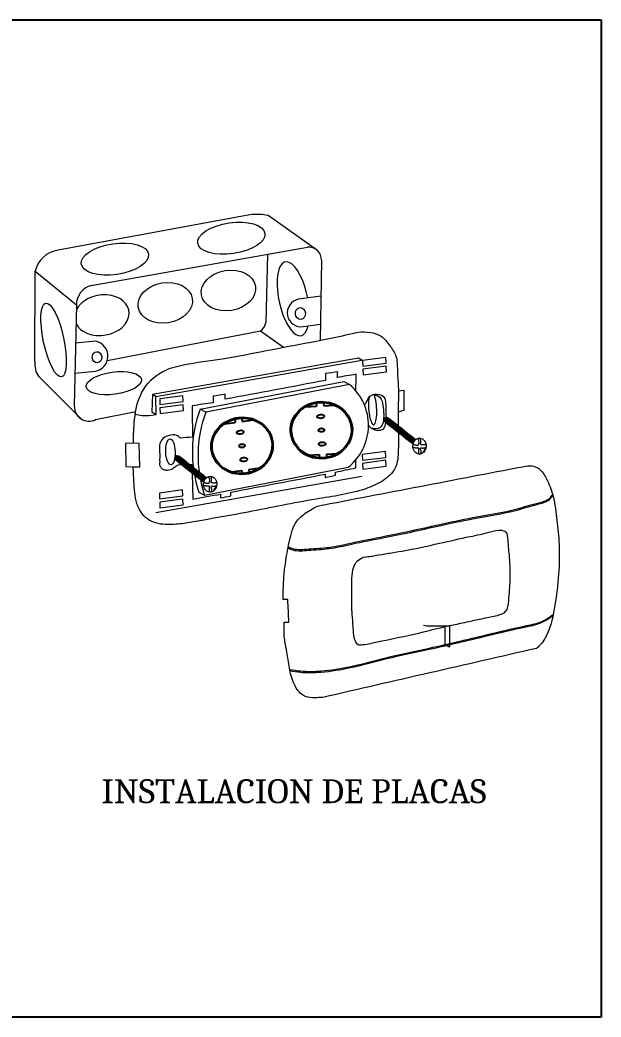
# Model space of a CAD drawing. Header units: inches. Extents: x 1693 to 10990, y 1878 to 5055.
# Drawn here: x 10645.11 to 10674.11, y 4491.38 to 4541.16 of the extents above; entities that cross this region are included whole.
import ezdxf

# ---------------------------------------------------------------- set-up
doc = ezdxf.new("R2010")
doc.units = ezdxf.units.IN
doc.layers.add('00 LEYENDA', color=3, linetype='Continuous', lineweight=9)
doc.layers.add('DETALLE2', color=1, linetype='Continuous', lineweight=5)
doc.layers.add('DETALLE', color=3, linetype='Continuous')
doc.styles.add('MtXpl_Cambria', font='Cambria.ttf')

msp = doc.modelspace()

# ---------------------------------------------------------------- linework, layer by layer
at = {"color": 10}
for p, q in [((10659.369, 4521.848), (10659.906, 4521.877)), ((10659.897, 4522.037), (10659.906, 4521.877)), ((10660.258, 4522.058), (10660.267, 4521.897)), ((10660.267, 4521.897), (10660.809, 4521.927)), ((10655.825, 4521.229), (10655.847, 4521.07)), ((10656.183, 4521.278), (10656.205, 4521.119)), ((10656.205, 4521.119), (10656.743, 4521.193)), ((10655.314, 4520.997), (10655.847, 4521.07)), ((10659.513, 4519.43), (10660.038, 4519.459)), ((10660.038, 4519.459), (10660.047, 4519.304)), ((10660.399, 4519.478), (10660.931, 4519.507)), ((10660.399, 4519.478), (10660.408, 4519.323)), ((10655.655, 4518.599), (10656.176, 4518.67)), ((10656.176, 4518.67), (10656.197, 4518.517)), ((10656.534, 4518.719), (10657.062, 4518.792)), ((10656.534, 4518.719), (10656.555, 4518.566))]:
    msp.add_line(p, q, dxfattribs=at)
for centre, major_axis, ratio in [((10660.155, 4520.681), (1.543, 0.051), 0.922776), ((10660.155, 4520.681), (1.496, 0.079), 0.920647), ((10656.193, 4519.898), (1.534, 0.177), 0.922776), ((10656.193, 4519.898), (1.484, 0.201), 0.920647), ((10660.115, 4521.364), (0.173, 0.009), 0.556335), ((10656.097, 4520.575), (0.172, 0.024), 0.556335), ((10660.155, 4520.681), (0.14, 0.008), 0.651969), ((10656.193, 4519.898), (0.138, 0.019), 0.651969), ((10660.19, 4519.992), (0.173, 0.009), 0.556335), ((10656.284, 4519.214), (0.172, 0.024), 0.556335)]:
    msp.add_ellipse(centre, major_axis=major_axis, ratio=ratio, dxfattribs=at)
at = {"layer": 'DETALLE', "ltscale": 5}
for p, q in [((10568.316, 4541.161), (10674.105, 4541.161)), ((10674.105, 4541.161), (10674.105, 4491.379)), ((10674.105, 4491.379), (10568.316, 4491.379))]:
    msp.add_line(p, q, dxfattribs=at)
at = {"layer": 'DETALLE2'}
for p, q in [((10656.578, 4531.426), (10647.02, 4529.668)), ((10659.949, 4529.648), (10657.502, 4531.392)), ((10648.672, 4527.903), (10659.459, 4529.824)), ((10657.466, 4529.469), (10657.376, 4526.063)), ((10660.15, 4529.166), (10660.092, 4525.162)), ((10645.85, 4524.111), (10645.866, 4528.617)), ((10645.866, 4528.617), (10647.925, 4526.932)), ((10647.925, 4526.932), (10647.822, 4521.887)), ((10649.464, 4524.154), (10657.109, 4525.645)), ((10657.109, 4525.645), (10658.267, 4524.82)), ((10662.005, 4524.268), (10651.719, 4522.454)), ((10651.89, 4522.367), (10662.176, 4524.18)), ((10662.176, 4524.18), (10662.005, 4524.268)), ((10663.361, 4524.31), (10662.201, 4524.157)), ((10662.201, 4524.157), (10662.211, 4523.876)), ((10663.376, 4524.024), (10663.361, 4524.31)), ((10662.211, 4523.876), (10663.376, 4524.024)), ((10663.382, 4523.875), (10662.222, 4523.722)), ((10662.222, 4523.722), (10662.232, 4523.44)), ((10663.397, 4523.588), (10663.382, 4523.875)), ((10648.161, 4521.243), (10646.03, 4523.37)), ((10662.232, 4523.44), (10663.397, 4523.588)), ((10654.103, 4521.73), (10661.271, 4523.115)), ((10661.552, 4522.965), (10654.384, 4521.579)), ((10661.271, 4523.115), (10661.552, 4522.965)), ((10663.997, 4522.634), (10663.989, 4521.599)), ((10664.285, 4522.657), (10663.997, 4522.634)), ((10664.285, 4521.679), (10664.285, 4522.657)), ((10651.719, 4522.454), (10651.699, 4521.592)), ((10651.89, 4522.367), (10651.719, 4522.454)), ((10651.902, 4521.462), (10651.89, 4522.367)), ((10653.243, 4522.393), (10652.083, 4522.241)), ((10652.083, 4522.241), (10652.092, 4521.959)), ((10653.257, 4522.107), (10653.243, 4522.393)), ((10652.092, 4521.959), (10653.257, 4522.107)), ((10653.257, 4521.94), (10652.097, 4521.787)), ((10652.097, 4521.787), (10652.107, 4521.506)), ((10652.107, 4521.506), (10653.272, 4521.654)), ((10653.272, 4521.654), (10653.257, 4521.94)), ((10654.384, 4521.579), (10654.103, 4521.73)), ((10663.989, 4521.599), (10664.285, 4521.679)), ((10648.888, 4521.208), (10650.885, 4521.615)), ((10651.549, 4521.415), (10651.902, 4521.462)), ((10651.699, 4521.592), (10651.902, 4521.462)), ((10650.768, 4520.03), (10650.382, 4520.01)), ((10650.382, 4520.01), (10650.389, 4518.873)), ((10651.059, 4520.018), (10650.768, 4520.03)), ((10651.088, 4518.844), (10651.059, 4520.018)), ((10663.346, 4519.61), (10662.186, 4519.457)), ((10662.186, 4519.457), (10662.195, 4519.176)), ((10662.195, 4519.176), (10663.36, 4519.323)), ((10663.367, 4519.175), (10662.207, 4519.022)), ((10663.36, 4519.323), (10663.346, 4519.61)), ((10663.381, 4518.888), (10663.367, 4519.175)), ((10650.389, 4518.873), (10650.76, 4518.857)), ((10650.76, 4518.857), (10651.088, 4518.844)), ((10654.317, 4517.44), (10661.485, 4518.825)), ((10662.207, 4519.022), (10662.216, 4518.74)), ((10662.216, 4518.74), (10663.381, 4518.888)), ((10651.888, 4516.572), (10662.174, 4518.386)), ((10653.228, 4517.693), (10652.067, 4517.541)), ((10653.242, 4517.407), (10653.228, 4517.693)), ((10652.067, 4517.541), (10652.077, 4517.259)), ((10652.077, 4517.259), (10653.242, 4517.407)), ((10653.242, 4517.24), (10652.082, 4517.087)), ((10653.256, 4516.954), (10653.242, 4517.24)), ((10654.036, 4517.59), (10654.317, 4517.44)), ((10652.082, 4517.087), (10652.091, 4516.806)), ((10652.091, 4516.806), (10653.256, 4516.954)), ((10665.818, 4510.909), (10666.536, 4510.914)), ((10666.333, 4509.949), (10666.326, 4510.913)), ((10666.536, 4510.914), (10666.547, 4509.84)), ((10666.547, 4509.84), (10666.333, 4509.949))]:
    msp.add_line(p, q, dxfattribs=at)
at = {"layer": 'DETALLE2', "color": 0}
for p, q in [((10660.124, 4527.367), (10659.139, 4527.233)), ((10659.119, 4525.839), (10660.104, 4525.973)), ((10648.897, 4525.121), (10647.886, 4525.022)), ((10647.856, 4523.521), (10648.866, 4523.62))]:
    msp.add_line(p, q, dxfattribs=at)
at = {"layer": 'DETALLE2'}
for centre, radius, start, end in [((10656.949, 4528.92), 2.533, 77.4052, 98.4323), ((10647.223, 4528.286), 1.397, 98.3851, 166.3132), ((10659.504, 4529.18), 0.646, 358.8019, 94.026), ((10648.924, 4526.937), 0.999, 104.5838, 180.243), ((10656.83, 4526.117), 0.549, 300.5143, 354.3261), ((10647.091, 4524.02), 1.245, 175.8288, 211.5108), ((10659.829, 4520.923), 2.672, 308.2891, 49.839), ((10648.555, 4521.862), 0.733, 177.9986, 296.976), ((10659.898, 4519.565), 6.185, 159.5134, 198.6147), ((10651.368, 4523.15), 1.744, 253.1847, 275.9559), ((10660.179, 4519.415), 6.185, 159.5134, 198.6147), ((10665.652, 4513.356), 2.452, 260.5264, 273.8822)]:
    msp.add_arc(centre, radius, start, end, dxfattribs=at)
at = {"layer": 'DETALLE2', "color": 0}
for centre, radius, start, end in [((10659.146, 4526.536), 0.697, 90.6134, 267.7213), ((10648.731, 4524.373), 0.766, 280.2041, 77.4568), ((10664.749, 4520.074), 0.279, 347.3666, 42.4398), ((10654.304, 4518.172), 0.279, 347.3666, 42.4398)]:
    msp.add_arc(centre, radius, start, end, dxfattribs=at)
at = {"layer": 'DETALLE2'}
for centre, major_axis, ratio in [((10655.658, 4530.262), (-1.678, -0.245), 0.455442), ((10649.849, 4529.221), (-1.678, -0.245), 0.455442), ((10655.515, 4527.652), (-1.35, -0.219), 0.737252), ((10652.358, 4527.036), (-1.35, -0.219), 0.737252), ((10646.79, 4525.183), (0.398, -1.843), 0.269278), ((10649.792, 4523.026), (-1.379, -0.187), 0.400849), ((10652.619, 4519.599), (0.023, -0.642), 0.366342)]:
    msp.add_ellipse(centre, major_axis=major_axis, ratio=ratio, dxfattribs=at)
for centre, major_axis, ratio, start_param, end_param in [((10658.745, 4527.239), (0.398, -1.843), 0.379944, 1.509685, 6.954287), ((10649.201, 4526.421), (-1.35, -0.219), 0.737252, 0.193106, 5.821078), ((10662.708, 4521.779), (0.052, -0.829), 0.239128, 3.966631, 8.783242)]:
    msp.add_ellipse(centre, major_axis=major_axis, ratio=ratio, start_param=start_param, end_param=end_param, dxfattribs=at)
at = {"layer": 'DETALLE2', "color": 0}
for centre, major_axis, ratio in [((10659.103, 4526.505), (0.024, -0.294), 0.843224), ((10648.955, 4524.321), (0.018, -0.278), 0.87017), ((10665.048, 4519.883), (-0.023, -0.398), 0.834321), ((10654.604, 4517.981), (-0.023, -0.398), 0.834321)]:
    msp.add_ellipse(centre, major_axis=major_axis, ratio=ratio, dxfattribs=at)
for centre, start_param, end_param in [((10663.594, 4521.043), 4.027251, 4.299181), ((10663.62, 4521.023), 3.965305, 4.452605), ((10663.646, 4521.003), 3.899586, 4.556027), ((10663.671, 4520.983), 3.816516, 4.556027), ((10663.697, 4520.963), 3.816516, 4.556027), ((10663.722, 4520.942), 3.816516, 4.556027), ((10663.748, 4520.922), 3.816516, 4.556027), ((10663.773, 4520.902), 3.816516, 4.556027), ((10663.799, 4520.882), 3.816516, 4.556027), ((10663.824, 4520.862), 3.816516, 4.556027), ((10663.85, 4520.841), 3.816516, 4.556027), ((10663.875, 4520.821), 3.816516, 4.556027), ((10663.901, 4520.801), 3.816516, 4.556027), ((10663.926, 4520.781), 3.816516, 4.556027), ((10663.952, 4520.761), 3.816516, 4.556027), ((10663.978, 4520.74), 3.816516, 4.556027), ((10664.003, 4520.72), 3.816516, 4.556027), ((10664.029, 4520.7), 3.816516, 4.556027), ((10664.054, 4520.68), 3.816516, 4.556027), ((10664.08, 4520.659), 3.816516, 4.556027), ((10664.105, 4520.639), 3.816516, 4.556027), ((10664.131, 4520.619), 3.816516, 4.556027), ((10664.156, 4520.599), 3.816516, 4.556027), ((10664.182, 4520.579), 3.816516, 4.556027), ((10664.207, 4520.558), 3.816516, 4.556027), ((10664.233, 4520.538), 3.816516, 4.556027), ((10664.258, 4520.518), 3.816516, 4.556027), ((10664.284, 4520.498), 3.816516, 4.556027), ((10664.31, 4520.478), 3.816516, 4.556027), ((10664.335, 4520.457), 3.816516, 4.556027), ((10664.361, 4520.437), 3.816516, 4.556027), ((10664.386, 4520.417), 3.816516, 4.556027), ((10664.412, 4520.397), 3.816516, 4.556027), ((10664.437, 4520.377), 3.816516, 4.556027), ((10664.463, 4520.356), 3.816516, 4.556027), ((10664.488, 4520.336), 3.816516, 4.556027), ((10664.514, 4520.316), 3.816516, 4.556027), ((10664.539, 4520.296), 3.816516, 4.556027), ((10664.565, 4520.276), 3.816516, 4.556027), ((10664.59, 4520.255), 3.816516, 4.556027), ((10664.616, 4520.235), 3.816516, 4.556027), ((10664.641, 4520.215), 3.816516, 4.556027), ((10664.667, 4520.195), 3.816516, 4.556027), ((10664.693, 4520.175), 3.816516, 4.556027), ((10664.718, 4520.154), 3.816516, 4.556027), ((10664.744, 4520.134), 3.816516, 4.556027), ((10664.769, 4520.114), 3.816516, 4.556027), ((10664.795, 4520.094), 3.816516, 4.556027), ((10664.82, 4520.074), 3.816516, 4.556027), ((10664.846, 4520.053), 3.816516, 4.556027), ((10664.871, 4520.033), 3.816516, 4.556027), ((10664.897, 4520.013), 3.816516, 4.556027), ((10664.922, 4519.993), 3.816516, 4.556027), ((10664.948, 4519.973), 3.816516, 4.556027), ((10664.973, 4519.952), 3.816516, 4.556027), ((10664.999, 4519.932), 3.816516, 4.556027), ((10665.025, 4519.912), 3.816516, 4.556027), ((10665.025, 4519.912), 6.952284, 7.691796), ((10653.15, 4519.141), 4.027251, 4.299181), ((10653.176, 4519.121), 3.965305, 4.452605), ((10653.201, 4519.101), 3.899586, 4.556027), ((10653.227, 4519.08), 3.829307, 4.556027), ((10653.252, 4519.06), 3.816516, 4.556027), ((10653.278, 4519.04), 3.816516, 4.556027), ((10653.303, 4519.02), 3.816516, 4.556027), ((10653.329, 4518.999), 3.816516, 4.556027), ((10653.354, 4518.979), 3.816516, 4.556027), ((10653.38, 4518.959), 3.816516, 4.556027), ((10653.405, 4518.939), 3.816516, 4.556027), ((10653.431, 4518.919), 3.816516, 4.556027), ((10653.456, 4518.898), 3.816516, 4.556027), ((10653.482, 4518.878), 3.816516, 4.556027), ((10653.508, 4518.858), 3.816516, 4.556027), ((10653.533, 4518.838), 3.816516, 4.556027), ((10653.559, 4518.818), 3.816516, 4.556027), ((10653.584, 4518.797), 3.816516, 4.556027), ((10653.61, 4518.777), 3.816516, 4.556027), ((10653.635, 4518.757), 3.816516, 4.556027), ((10653.661, 4518.737), 3.816516, 4.556027), ((10653.686, 4518.717), 3.816516, 4.556027), ((10653.712, 4518.696), 3.816516, 4.556027), ((10653.737, 4518.676), 3.816516, 4.556027), ((10653.763, 4518.656), 3.816516, 4.556027), ((10653.788, 4518.636), 3.816516, 4.556027), ((10653.814, 4518.616), 3.816516, 4.556027), ((10653.84, 4518.595), 3.816516, 4.556027), ((10653.865, 4518.575), 3.816516, 4.556027), ((10653.891, 4518.555), 3.816516, 4.556027), ((10653.916, 4518.535), 3.816516, 4.556027), ((10653.942, 4518.515), 3.816516, 4.556027), ((10653.967, 4518.494), 3.816516, 4.556027), ((10653.993, 4518.474), 3.816516, 4.556027), ((10654.018, 4518.454), 3.816516, 4.556027), ((10654.044, 4518.434), 3.816516, 4.556027), ((10654.069, 4518.414), 3.816516, 4.556027), ((10654.095, 4518.393), 3.816516, 4.556027), ((10654.12, 4518.373), 3.816516, 4.556027), ((10654.146, 4518.353), 3.816516, 4.556027), ((10654.171, 4518.333), 3.816516, 4.556027), ((10654.197, 4518.313), 3.816516, 4.556027), ((10654.223, 4518.292), 3.816516, 4.556027), ((10654.248, 4518.272), 3.816516, 4.556027), ((10654.274, 4518.252), 3.816516, 4.556027), ((10654.299, 4518.232), 3.816516, 4.556027), ((10654.325, 4518.212), 3.816516, 4.556027), ((10654.35, 4518.191), 3.816516, 4.556027), ((10654.376, 4518.171), 3.816516, 4.556027), ((10654.401, 4518.151), 3.816516, 4.556027), ((10654.427, 4518.131), 3.816516, 4.556027), ((10654.452, 4518.111), 3.816516, 4.556027), ((10654.478, 4518.09), 3.816516, 4.556027), ((10654.503, 4518.07), 3.816516, 4.556027), ((10654.529, 4518.05), 3.816516, 4.556027), ((10654.555, 4518.03), 3.816516, 4.556027), ((10654.58, 4518.009), 3.816516, 4.556027), ((10654.58, 4518.009), 6.952284, 7.691796)]:
    msp.add_ellipse(centre, major_axis=(-0.023, -0.398), ratio=0.834321, start_param=start_param, end_param=end_param, dxfattribs=at)
at = {"layer": 'DETALLE2'}
for points in [[(10650.768, 4520.03), (10650.832, 4521.228), (10651.196, 4522.576), (10652.236, 4523.607), (10653.274, 4523.939), (10655.212, 4524.249), (10657.471, 4524.666), (10660.046, 4525.154), (10661.373, 4525.432), (10661.994, 4525.571), (10662.594, 4525.56), (10663.129, 4525.368), (10663.568, 4524.897), (10663.869, 4524.378), (10663.944, 4523.672), (10663.986, 4522.891), (10663.997, 4522.634)], [(10662.302, 4521.934), (10662.392, 4522.063), (10662.552, 4522.361), (10662.8, 4522.471), (10663.236, 4522.372), (10663.363, 4521.776), (10663.341, 4520.971), (10663.227, 4520.732), (10662.918, 4520.67), (10662.636, 4520.785), (10662.501, 4520.923)], [(10662.744, 4522.46), (10663.079, 4522.317), (10663.222, 4521.909), (10663.253, 4521.216), (10663.172, 4520.912), (10662.962, 4520.758), (10662.656, 4520.77)], [(10658.487, 4514.796), (10658.721, 4514.703), (10659.5, 4514.687), (10660.517, 4514.765), (10661.658, 4514.993), (10663.285, 4515.317), (10665.962, 4515.891), (10667.695, 4516.253), (10669.914, 4516.692), (10670.919, 4516.975), (10671.535, 4517.224), (10671.702, 4517.413)], [(10658.5, 4514.86), (10658.733, 4514.767), (10659.513, 4514.752), (10660.53, 4514.83), (10661.671, 4515.057), (10663.297, 4515.381), (10665.974, 4515.956), (10667.707, 4516.317), (10669.927, 4516.757), (10670.932, 4517.039), (10671.547, 4517.288), (10671.691, 4517.456)], [(10658.568, 4508.731), (10659.116, 4508.658), (10660.147, 4508.658), (10661.623, 4508.885), (10663.69, 4509.394), (10665.538, 4509.8), (10668.391, 4510.462), (10670.382, 4510.923), (10671.214, 4511.161), (10671.719, 4511.484)], [(10658.579, 4508.678), (10659.104, 4508.601), (10660.135, 4508.601), (10661.611, 4508.828), (10663.678, 4509.336), (10665.526, 4509.743), (10668.379, 4510.404), (10670.37, 4510.866), (10671.202, 4511.103), (10671.707, 4511.427)]]:
    msp.add_spline(points, degree=3, dxfattribs=at)
for points in [[(10660.356, 4523.161), (10658.686, 4522.848), (10657.016, 4522.536), (10655.346, 4522.223)], [(10660.363, 4523.505), (10660.36, 4523.39), (10660.358, 4523.276), (10660.356, 4523.161)], [(10660.967, 4523.596), (10660.765, 4523.566), (10660.564, 4523.535), (10660.363, 4523.505)], [(10660.945, 4523.308), (10660.952, 4523.404), (10660.96, 4523.5), (10660.967, 4523.596)], [(10661.879, 4523.47), (10661.568, 4523.416), (10661.257, 4523.362), (10660.945, 4523.308)], [(10661.877, 4522.639), (10661.878, 4522.916), (10661.879, 4523.193), (10661.879, 4523.47)], [(10655.353, 4522.478), (10655.15, 4522.442), (10654.947, 4522.407), (10654.744, 4522.371)], [(10654.744, 4522.371), (10654.744, 4522.265), (10654.744, 4522.159), (10654.744, 4522.053)], [(10655.346, 4522.223), (10655.348, 4522.308), (10655.35, 4522.393), (10655.353, 4522.478)], [(10654.744, 4522.053), (10654.399, 4522.001), (10654.054, 4521.949), (10653.71, 4521.897)], [(10653.71, 4521.897), (10653.711, 4521.377), (10653.712, 4520.856), (10653.713, 4520.336)], [(10653.713, 4520.336), (10653.515, 4520.317), (10653.317, 4520.297), (10653.119, 4520.278)], [(10661.868, 4518.798), (10661.868, 4518.931), (10661.868, 4519.064), (10661.869, 4519.196)], [(10653.005, 4518.957), (10653.233, 4518.962), (10653.462, 4518.968), (10653.691, 4518.974)], [(10653.691, 4518.974), (10653.706, 4518.397), (10653.722, 4517.82), (10653.737, 4517.243)], [(10659.956, 4516.892), (10663.365, 4517.547), (10666.775, 4518.201), (10670.185, 4518.856)], [(10660.856, 4518.589), (10661.193, 4518.659), (10661.53, 4518.728), (10661.868, 4518.798)], [(10655.628, 4517.586), (10657.197, 4517.885), (10658.767, 4518.183), (10660.336, 4518.482)], [(10660.336, 4518.482), (10660.336, 4518.426), (10660.336, 4518.37), (10660.336, 4518.315)], [(10660.336, 4518.315), (10660.509, 4518.352), (10660.682, 4518.389), (10660.856, 4518.427)], [(10660.856, 4518.427), (10660.856, 4518.481), (10660.856, 4518.535), (10660.856, 4518.589)], [(10653.737, 4517.243), (10654.2, 4517.325), (10654.663, 4517.407), (10655.126, 4517.488)], [(10655.126, 4517.488), (10655.124, 4517.426), (10655.123, 4517.363), (10655.121, 4517.301)], [(10655.121, 4517.301), (10655.29, 4517.332), (10655.459, 4517.363), (10655.628, 4517.394)], [(10655.628, 4517.394), (10655.628, 4517.458), (10655.628, 4517.522), (10655.628, 4517.586)], [(10658.475, 4512.234), (10658.396, 4512.234), (10658.318, 4512.234), (10658.239, 4512.234)], [(10658.531, 4511.095), (10658.513, 4511.475), (10658.494, 4511.854), (10658.475, 4512.234)], [(10658.296, 4511.095), (10658.374, 4511.095), (10658.453, 4511.095), (10658.531, 4511.095)], [(10670.889, 4509.785), (10667.333, 4508.969), (10663.776, 4508.154), (10660.22, 4507.338)]]:
    msp.add_open_spline(points, degree=3, dxfattribs=at)
for points, knots in [([(10663.989, 4521.599), (10663.989, 4521.375), (10663.987, 4520.735), (10664.005, 4519.813), (10663.949, 4518.746), (10663.221, 4518.094), (10661.884, 4517.529), (10659.569, 4517.225), (10656.564, 4516.577), (10654.353, 4516.204), (10653.281, 4516.023)], [0, 0, 0, 0, 0.0446648, 0.1282313, 0.18816, 0.2482966, 0.3108439, 0.4797979, 0.7113365, 0.9292327, 0.9292327, 0.9292327, 0.9292327]), ([(10653.119, 4520.278), (10653.055, 4520.332), (10652.895, 4520.468), (10652.526, 4520.435), (10652.178, 4520.269), (10652.055, 4519.911), (10652.09, 4519.578), (10652.079, 4519.279), (10652.084, 4519.056), (10652.076, 4518.914), (10652.144, 4518.811), (10652.239, 4518.718), (10652.438, 4518.674), (10652.674, 4518.705), (10652.85, 4518.857), (10652.958, 4518.926), (10653.005, 4518.957)], [12, 12, 12, 12, 12.0163029, 12.0407097, 12.0689609, 12.0885906, 12.1118703, 12.1358876, 12.1483965, 12.1570315, 12.1632549, 12.1726246, 12.1829654, 12.2029565, 12.2176033, 12.2287806, 12.2287806, 12.2287806, 12.2287806]), ([(10653.281, 4516.023), (10653.017, 4515.992), (10652.441, 4515.926), (10651.513, 4516.073), (10650.865, 4516.928), (10650.81, 4517.907), (10650.775, 4518.567), (10650.76, 4518.857)], [0.9292327, 0.9292327, 0.9292327, 0.9292327, 0.9828938, 1.0462526, 1.1063605, 1.1807559, 1.2392684, 1.2392684, 1.2392684, 1.2392684]), ([(10670.185, 4518.856), (10670.301, 4518.879), (10670.558, 4518.93), (10671.035, 4518.821), (10671.402, 4518.263), (10671.744, 4517.438), (10671.89, 4516.341), (10672.044, 4514.988), (10672.014, 4513.517), (10671.819, 4511.936), (10671.567, 4510.666), (10671.121, 4509.983), (10670.914, 4509.804), (10670.889, 4509.785)], [5.883759, 5.883759, 5.883759, 5.883759, 5.968355, 6.072926, 6.211894, 6.422705, 6.72139, 7.000064, 7.405997, 7.774859, 8.15152, 8.324992, 8.347604, 8.347604, 8.347604, 8.347604]), ([(10658.239, 4512.234), (10658.249, 4512.665), (10658.269, 4513.648), (10658.503, 4514.939), (10658.77, 4516.076), (10659.395, 4516.582), (10659.767, 4516.788), (10659.956, 4516.892)], [3.9042076, 3.9042076, 3.9042076, 3.9042076, 4.1432756, 4.4497369, 4.6456188, 4.7632904, 4.8837589, 4.8837589, 4.8837589, 4.8837589]), ([(10660.22, 4507.338), (10660.089, 4507.33), (10659.803, 4507.314), (10659.422, 4507.321), (10659.034, 4507.566), (10658.726, 4508.067), (10658.533, 4508.807), (10658.451, 4509.58), (10658.273, 4510.331), (10658.288, 4510.828), (10658.296, 4511.095)], [0, 0, 0, 0, 0.0734254, 0.1610094, 0.2037682, 0.3236407, 0.4763308, 0.6285797, 0.756333, 0.9042076, 0.9042076, 0.9042076, 0.9042076])]:
    msp.add_open_spline(points, degree=3, knots=knots, dxfattribs=at)
at = {"layer": 'DETALLE2', "color": 0}
for points in [[(10663.309, 4521.094), (10663.304, 4521.167), (10663.298, 4521.24), (10663.293, 4521.314)], [(10663.293, 4521.314), (10663.358, 4521.31), (10663.422, 4521.306), (10663.486, 4521.302)], [(10663.486, 4521.302), (10663.946, 4520.938), (10664.405, 4520.575), (10664.865, 4520.211)], [(10664.726, 4519.973), (10664.253, 4520.346), (10663.781, 4520.72), (10663.309, 4521.094)], [(10665.021, 4520.014), (10665.004, 4519.996), (10664.983, 4519.962), (10664.973, 4519.923)], [(10664.981, 4519.812), (10664.987, 4519.796), (10664.994, 4519.781), (10665.001, 4519.769)], [(10665.082, 4519.757), (10665.091, 4519.767), (10665.101, 4519.782), (10665.109, 4519.802)], [(10665.121, 4519.957), (10665.115, 4519.976), (10665.106, 4519.992), (10665.096, 4520.003)], [(10652.864, 4519.192), (10652.859, 4519.265), (10652.854, 4519.338), (10652.849, 4519.411)], [(10652.849, 4519.411), (10652.913, 4519.407), (10652.977, 4519.403), (10653.042, 4519.4)], [(10654.281, 4518.07), (10653.809, 4518.444), (10653.337, 4518.818), (10652.864, 4519.192)], [(10653.042, 4519.4), (10653.501, 4519.036), (10653.961, 4518.672), (10654.421, 4518.308)], [(10654.577, 4518.111), (10654.56, 4518.093), (10654.539, 4518.059), (10654.529, 4518.02)], [(10654.536, 4517.909), (10654.542, 4517.893), (10654.55, 4517.878), (10654.557, 4517.867)], [(10654.637, 4517.854), (10654.647, 4517.864), (10654.656, 4517.879), (10654.665, 4517.9)], [(10654.676, 4518.055), (10654.67, 4518.074), (10654.661, 4518.089), (10654.652, 4518.101)]]:
    msp.add_open_spline(points, degree=3, dxfattribs=at)
for points, weights in [([(10665.096, 4520.003), (10665.136, 4520.096), (10665.127, 4520.197), (10665.071, 4520.281)], [1, 0.920278851747, 0.920278851747, 1]), ([(10664.717, 4519.839), (10664.8, 4519.802), (10664.891, 4519.793), (10664.981, 4519.812)], [1, 0.967179541789, 0.967179541789, 1]), ([(10664.973, 4519.923), (10664.887, 4519.915), (10664.802, 4519.932), (10664.726, 4519.973)], [1, 0.971426408847, 0.971426408847, 1]), ([(10665.001, 4519.769), (10664.993, 4519.675), (10664.994, 4519.581), (10665.002, 4519.488)], [1, 0.997565052636, 0.997565052636, 1]), ([(10665.106, 4519.492), (10665.142, 4519.581), (10665.133, 4519.676), (10665.082, 4519.757)], [1, 0.925325938775, 0.925325938775, 1]), ([(10665.109, 4519.802), (10665.197, 4519.781), (10665.288, 4519.785), (10665.374, 4519.812)], [1, 0.975049046972, 0.975049046972, 1]), ([(10665.373, 4519.977), (10665.294, 4519.935), (10665.205, 4519.928), (10665.121, 4519.957)], [1, 0.944260527844, 0.944260527844, 1]), ([(10654.652, 4518.101), (10654.692, 4518.194), (10654.683, 4518.294), (10654.627, 4518.378)], [1, 0.920278851747, 0.920278851747, 1]), ([(10654.272, 4517.937), (10654.356, 4517.9), (10654.447, 4517.89), (10654.536, 4517.909)], [1, 0.967179541789, 0.967179541789, 1]), ([(10654.529, 4518.02), (10654.442, 4518.012), (10654.358, 4518.029), (10654.281, 4518.07)], [1, 0.971426408847, 0.971426408847, 1]), ([(10654.557, 4517.867), (10654.549, 4517.773), (10654.549, 4517.679), (10654.557, 4517.585)], [1, 0.997565052636, 0.997565052636, 1]), ([(10654.661, 4517.59), (10654.697, 4517.678), (10654.689, 4517.774), (10654.637, 4517.854)], [1, 0.925325938775, 0.925325938775, 1]), ([(10654.665, 4517.9), (10654.753, 4517.879), (10654.844, 4517.882), (10654.93, 4517.91)], [1, 0.975049046972, 0.975049046972, 1]), ([(10654.929, 4518.074), (10654.85, 4518.032), (10654.761, 4518.025), (10654.676, 4518.055)], [1, 0.944260527844, 0.944260527844, 1])]:
    msp.add_rational_spline(points, weights, degree=3, dxfattribs=at)
at = {"layer": 'DETALLE2', "start_tangent": (-0.999977, -0.006739), "end_tangent": (-0.999977, -0.006739)}
msp.add_spline([(10662.568, 4514.381), (10662.176, 4514.3), (10661.892, 4514.083), (10661.723, 4513.705), (10661.675, 4513.157), (10661.663, 4512.323), (10661.699, 4511.35), (10661.754, 4510.68), (10661.818, 4510.215), (10661.981, 4509.967), (10662.219, 4509.956), (10662.954, 4510.096), (10664.696, 4510.464), (10666.546, 4510.907), (10667.284, 4511.063), (10668.259, 4511.276), (10668.928, 4511.418), (10669.328, 4511.619), (10669.481, 4512.168), (10669.556, 4513.203), (10669.523, 4514.324), (10669.451, 4515.197), (10669.338, 4515.603), (10669.142, 4515.686), (10668.578, 4515.603), (10667.569, 4515.37), (10666.045, 4515.033), (10664.178, 4514.645), (10662.827, 4514.417), (10662.568, 4514.381)], degree=3, dxfattribs=at)

# ---------------------------------------------------------------- texts
at = {"layer": '00 LEYENDA', "style": 'MtXpl_Cambria'}
msp.add_text('INSTALACION DE PLACAS', height=1.19644, dxfattribs=at).set_placement((10649.18, 4502.055))

doc.saveas('drawing.dxf')
